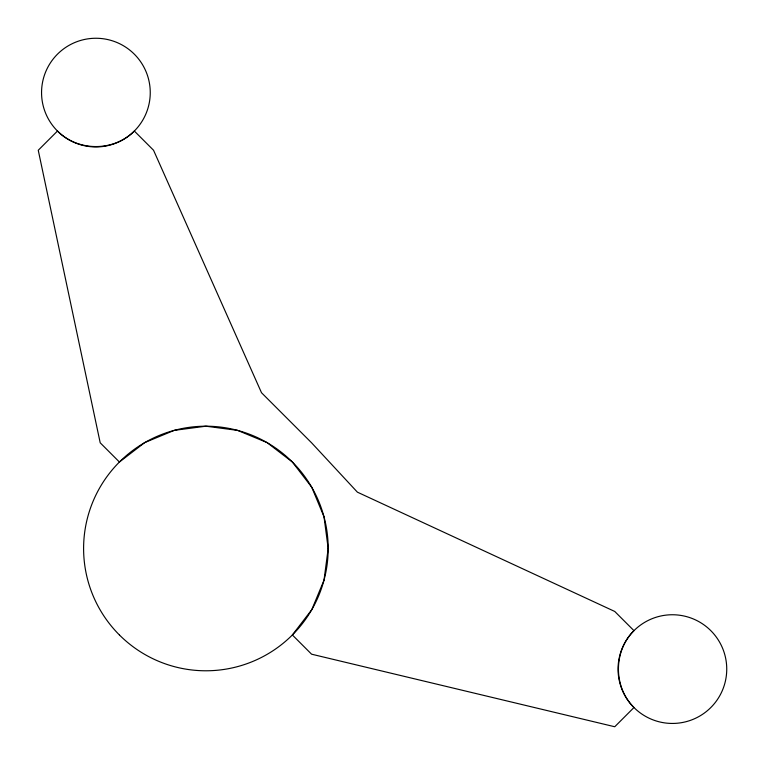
<?xml version="1.0" encoding="UTF-8"?>
<svg xmlns="http://www.w3.org/2000/svg" width="765" height="765" viewBox="0 0 765 765"><rect width="100%" height="100%" fill="white"/><g stroke="black" fill="none" stroke-linecap="round" stroke-linejoin="round"><path stroke-width="1.15" d="M328.185 548.495L324.016 580.147L311.804 609.638L292.364 634.969L311.584 654.19L614.744 726.75L633.965 707.529A54.353 54.353 0 0 0 724.895 683.164A54.353 54.353 0 0 0 658.33 616.6A54.353 54.353 0 0 0 633.965 707.529C613.262 687.094 613.262 651.111 633.965 630.666L614.744 611.455L357.389 492.163L311.584 442.801L261.515 392.741L153.545 150.256L134.334 131.035C113.889 151.738 77.906 151.738 57.471 131.035A54.353 54.353 0 0 1 81.836 40.105A54.353 54.353 0 0 1 148.4 106.67A54.353 54.353 0 0 1 57.471 131.035L38.25 150.256L100.205 442.801L119.416 462.022L144.748 442.581L174.238 430.37L205.89 426.201L237.542 430.37L267.042 442.581L292.364 462.022L311.804 487.353L324.016 516.844L328.185 548.495M119.416 634.969A122.295 122.295 0 0 0 324.016 580.147A122.295 122.295 0 0 0 174.238 430.37A122.295 122.295 0 0 0 119.416 634.969"/></g></svg>
